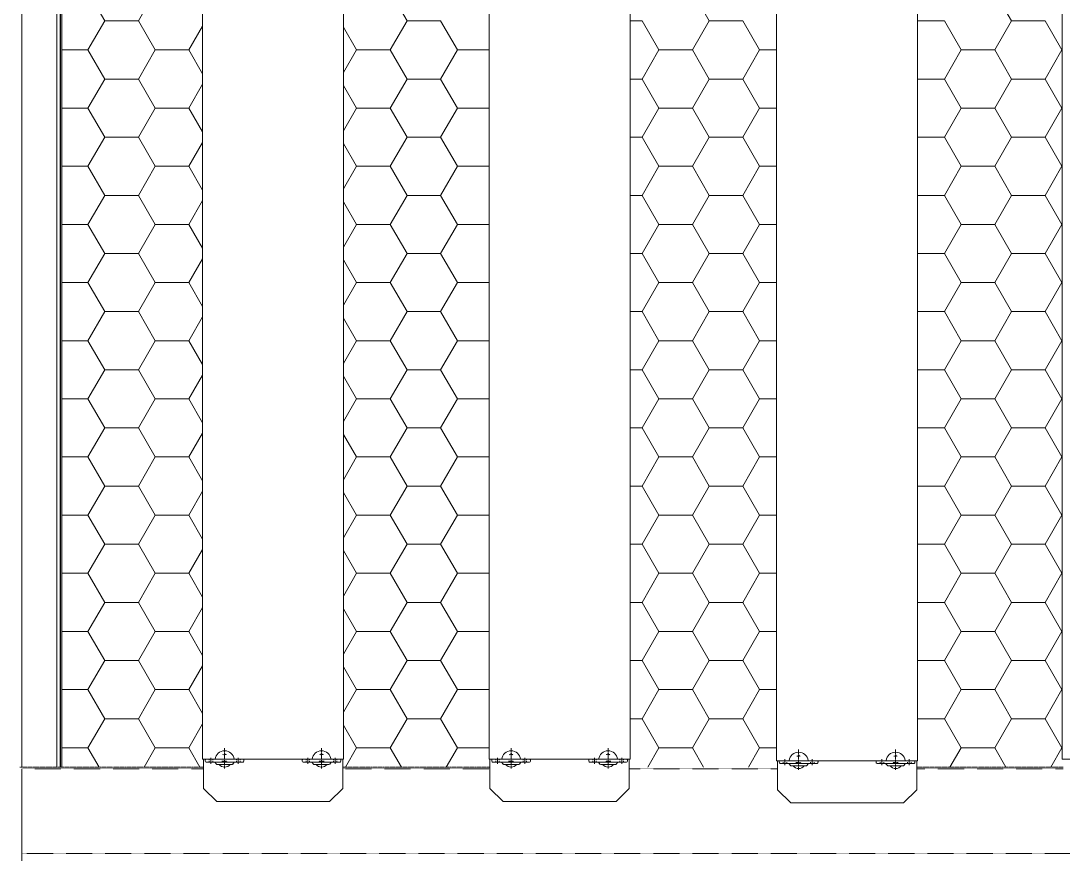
# Model space of a CAD drawing. Header units: millimetres. Extents: x -17070 to 46266, y -291348 to 34996.
# Drawn here: x 20304 to 21487, y 22287 to 23233 of the extents above; entities that cross this region are included whole.
import ezdxf

# ---------------------------------------------------------------- set-up
doc = ezdxf.new("R2010")
doc.units = ezdxf.units.MM
for name, pattern in [('ACISOTGL', [3, 2, -1]), ('CENTER', [2, 1.25, -0.25, 0.25, -0.25]), ('HIDDEN', [0.375, 0.25, -0.125]), ('HIDDENX2', [0.75, 0.5, -0.25])]:
    doc.linetypes.add(name, pattern=pattern)
for name, color, linetype, lineweight in [('AM_0', 7, 'Continuous', 50), ('AM_3', 6, 'ACISOTGL', 9), ('AM_7', 4, 'CENTER', 9)]:
    doc.layers.add(name, color=color, linetype=linetype, lineweight=lineweight)
doc.layers.add('center', color=1, linetype='CENTER')
doc.layers.add('HIDD', color=2, linetype='HIDDENX2')

# ---------------------------------------------------------------- blocks, each defined once
blk = doc.blocks.new('3')
at = {"lineweight": 20}
for p, q in [((20305, 24181.6), (20305, 22385.6)), ((20345, 24183.6), (20345, 22385.6)), ((20510.2, 22394.6), (20510.2, 23887.6)), ((20670.2, 22394.6), (20670.2, 23887.6)), ((20835.3, 22394.6), (20835.3, 23887.6)), ((20995.3, 22394.6), (20995.3, 23887.6)), ((21161.5, 22393), (21161.5, 23886)), ((21321.5, 22393), (21321.5, 23886)), ((21485.6, 22394.6), (21485.6, 23887.6)), ((20510.2, 22394.6), (20670.2, 22394.6)), ((20511.2, 22394.6), (20511.2, 22361.6)), ((20669.2, 22394.6), (20669.2, 22361.6)), ((20835.3, 22394.6), (20995.3, 22394.6)), ((20836.3, 22394.6), (20836.3, 22361.6)), ((20994.3, 22394.6), (20994.3, 22361.6)), ((21161.5, 22393), (21321.5, 22393)), ((21162.5, 22393), (21162.5, 22360)), ((21320.5, 22393), (21320.5, 22360)), ((21485.6, 22394.6), (21645.6, 22394.6)), ((20305, 22383.6), (20305, 21808.6)), ((20511.2, 22361.6), (20526.2, 22346.6)), ((20669.2, 22361.6), (20654.2, 22346.6)), ((20836.3, 22361.6), (20851.3, 22346.6)), ((20994.3, 22361.6), (20979.3, 22346.6)), ((21162.5, 22360), (21177.5, 22345)), ((21320.5, 22360), (21305.5, 22345)), ((20305, 22350.6), (20305, 22287.6)), ((20526.2, 22346.6), (20654.2, 22346.6)), ((20851.3, 22346.6), (20979.3, 22346.6)), ((21177.5, 22345), (21305.5, 22345))]:
    blk.add_line(p, q, dxfattribs=at)
at = {"color": 7, "lineweight": 20}
for p, q in [((20345, 22385.6), (20345, 23938.5)), ((20349, 22385.6), (20349, 23927.1)), ((20348.6, 22385.6), (20348.6, 23250.9))]:
    blk.add_line(p, q, dxfattribs=at)
at = {"color": 0, "lineweight": 20}
blk.add_line((20350.5, 23870.7), (20350.5, 22385.6), dxfattribs=at)
at = {"color": 7, "linetype": 'Continuous', "lineweight": 20}
for p, q in [((20399.3, 23232.5), (20380.2, 23265.5)), ((20437.4, 23232.5), (20456.4, 23265.5)), ((20742.2, 23232.5), (20723.1, 23265.5)), ((21085.1, 23232.5), (21066, 23265.5)), ((21428, 23232.5), (21408.9, 23265.5)), ((20380.2, 23199.5), (20399.3, 23232.5)), ((20399.3, 23232.5), (20437.4, 23232.5)), ((20456.4, 23199.5), (20437.4, 23232.5)), ((20494.5, 23199.5), (20510.2, 23226.6)), ((20723.1, 23199.5), (20742.2, 23232.5)), ((20742.2, 23232.5), (20780.3, 23232.5)), ((20799.3, 23199.5), (20780.3, 23232.5)), ((20995.3, 23232.5), (21008.9, 23232.5)), ((21027.9, 23199.5), (21008.9, 23232.5)), ((21066, 23199.5), (21085.1, 23232.5)), ((21085.1, 23232.5), (21123.2, 23232.5)), ((21142.2, 23199.5), (21123.2, 23232.5)), ((21321.5, 23232.5), (21351.8, 23232.5)), ((21370.8, 23199.5), (21351.8, 23232.5)), ((21408.9, 23199.5), (21428, 23232.5)), ((21428, 23232.5), (21466.1, 23232.5)), ((21485.1, 23199.5), (21466.1, 23232.5)), ((20685, 23199.5), (20670.2, 23225.3)), ((20350.5, 23199.5), (20380.2, 23199.5)), ((20399.3, 23166.5), (20380.2, 23199.5)), ((20437.4, 23166.5), (20456.4, 23199.5)), ((20456.4, 23199.5), (20494.5, 23199.5)), ((20510.2, 23172.5), (20494.5, 23199.5)), ((20670.2, 23173.8), (20685, 23199.5)), ((20685, 23199.5), (20723.1, 23199.5)), ((20742.2, 23166.5), (20723.1, 23199.5)), ((20780.3, 23166.5), (20799.3, 23199.5)), ((20799.3, 23199.5), (20835.3, 23199.5)), ((21008.9, 23166.5), (21027.9, 23199.5)), ((21027.9, 23199.5), (21066, 23199.5)), ((21085.1, 23166.5), (21066, 23199.5)), ((21123.2, 23166.5), (21142.2, 23199.5)), ((21142.2, 23199.5), (21161.5, 23199.5)), ((21351.8, 23166.5), (21370.8, 23199.5)), ((21370.8, 23199.5), (21408.9, 23199.5)), ((21428, 23166.5), (21408.9, 23199.5)), ((21466.1, 23166.5), (21485.1, 23199.5)), ((21485.1, 23199.5), (21485.6, 23199.5)), ((20380.2, 23133.5), (20399.3, 23166.5)), ((20399.3, 23166.5), (20437.4, 23166.5)), ((20456.4, 23133.5), (20437.4, 23166.5)), ((20494.5, 23133.5), (20510.2, 23160.6)), ((20685, 23133.5), (20670.2, 23159.3)), ((20723.1, 23133.5), (20742.2, 23166.5)), ((20742.2, 23166.5), (20780.3, 23166.5)), ((20799.3, 23133.5), (20780.3, 23166.5)), ((20995.3, 23166.5), (21008.9, 23166.5)), ((21027.9, 23133.5), (21008.9, 23166.5)), ((21066, 23133.5), (21085.1, 23166.5)), ((21085.1, 23166.5), (21123.2, 23166.5)), ((21142.2, 23133.5), (21123.2, 23166.5)), ((21321.5, 23166.5), (21351.8, 23166.5)), ((21370.8, 23133.5), (21351.8, 23166.5)), ((21408.9, 23133.5), (21428, 23166.5)), ((21428, 23166.5), (21466.1, 23166.5)), ((21485.1, 23133.5), (21466.1, 23166.5)), ((20350.5, 23133.5), (20380.2, 23133.5)), ((20399.3, 23100.5), (20380.2, 23133.5)), ((20437.4, 23100.5), (20456.4, 23133.5)), ((20456.4, 23133.5), (20494.5, 23133.5)), ((20510.2, 23106.5), (20494.5, 23133.5)), ((20670.2, 23107.8), (20685, 23133.5)), ((20685, 23133.5), (20723.1, 23133.5)), ((20742.2, 23100.5), (20723.1, 23133.5)), ((20780.3, 23100.5), (20799.3, 23133.5)), ((20799.3, 23133.5), (20835.3, 23133.5)), ((21008.9, 23100.5), (21027.9, 23133.5)), ((21027.9, 23133.5), (21066, 23133.5)), ((21085.1, 23100.5), (21066, 23133.5)), ((21123.2, 23100.5), (21142.2, 23133.5)), ((21142.2, 23133.5), (21161.5, 23133.5)), ((21351.8, 23100.5), (21370.8, 23133.5)), ((21370.8, 23133.5), (21408.9, 23133.5)), ((21428, 23100.5), (21408.9, 23133.5)), ((21466.1, 23100.5), (21485.1, 23133.5)), ((21485.1, 23133.5), (21485.6, 23133.5)), ((20380.2, 23067.5), (20399.3, 23100.5)), ((20399.3, 23100.5), (20437.4, 23100.5)), ((20456.4, 23067.5), (20437.4, 23100.5)), ((20723.1, 23067.5), (20742.2, 23100.5)), ((20742.2, 23100.5), (20780.3, 23100.5)), ((20799.3, 23067.5), (20780.3, 23100.5)), ((20995.3, 23100.5), (21008.9, 23100.5)), ((21027.9, 23067.5), (21008.9, 23100.5)), ((21066, 23067.5), (21085.1, 23100.5)), ((21085.1, 23100.5), (21123.2, 23100.5)), ((21142.2, 23067.5), (21123.2, 23100.5)), ((21321.5, 23100.5), (21351.8, 23100.5)), ((21370.8, 23067.5), (21351.8, 23100.5)), ((21408.9, 23067.5), (21428, 23100.5)), ((21428, 23100.5), (21466.1, 23100.5)), ((21485.1, 23067.5), (21466.1, 23100.5)), ((20494.5, 23067.5), (20510.2, 23094.6)), ((20685, 23067.5), (20670.2, 23093.3)), ((20350.5, 23067.5), (20380.2, 23067.5)), ((20399.3, 23034.5), (20380.2, 23067.5)), ((20437.4, 23034.5), (20456.4, 23067.5)), ((20456.4, 23067.5), (20494.5, 23067.5)), ((20510.2, 23040.5), (20494.5, 23067.5)), ((20670.2, 23041.8), (20685, 23067.5)), ((20685, 23067.5), (20723.1, 23067.5)), ((20742.2, 23034.5), (20723.1, 23067.5)), ((20780.3, 23034.5), (20799.3, 23067.5)), ((20799.3, 23067.5), (20835.3, 23067.5)), ((21008.9, 23034.5), (21027.9, 23067.5)), ((21027.9, 23067.5), (21066, 23067.5)), ((21085.1, 23034.5), (21066, 23067.5)), ((21123.2, 23034.5), (21142.2, 23067.5)), ((21142.2, 23067.5), (21161.5, 23067.5)), ((21351.8, 23034.5), (21370.8, 23067.5)), ((21370.8, 23067.5), (21408.9, 23067.5)), ((21428, 23034.5), (21408.9, 23067.5)), ((21466.1, 23034.5), (21485.1, 23067.5)), ((21485.1, 23067.5), (21485.6, 23067.5)), ((20380.2, 23001.5), (20399.3, 23034.5)), ((20399.3, 23034.5), (20437.4, 23034.5)), ((20456.4, 23001.5), (20437.4, 23034.5)), ((20494.5, 23001.5), (20510.2, 23028.6)), ((20685, 23001.5), (20670.2, 23027.3)), ((20723.1, 23001.5), (20742.2, 23034.5)), ((20742.2, 23034.5), (20780.3, 23034.5)), ((20799.3, 23001.5), (20780.3, 23034.5)), ((20995.3, 23034.5), (21008.9, 23034.5)), ((21027.9, 23001.5), (21008.9, 23034.5)), ((21066, 23001.5), (21085.1, 23034.5)), ((21085.1, 23034.5), (21123.2, 23034.5)), ((21142.2, 23001.5), (21123.2, 23034.5)), ((21321.5, 23034.5), (21351.8, 23034.5)), ((21370.8, 23001.5), (21351.8, 23034.5)), ((21408.9, 23001.5), (21428, 23034.5)), ((21428, 23034.5), (21466.1, 23034.5)), ((21485.1, 23001.5), (21466.1, 23034.5)), ((20350.5, 23001.5), (20380.2, 23001.5)), ((20399.3, 22968.6), (20380.2, 23001.5)), ((20437.4, 22968.6), (20456.4, 23001.5)), ((20456.4, 23001.5), (20494.5, 23001.5)), ((20510.2, 22974.5), (20494.5, 23001.5)), ((20670.2, 22975.8), (20685, 23001.5)), ((20685, 23001.5), (20723.1, 23001.5)), ((20742.2, 22968.6), (20723.1, 23001.5)), ((20780.3, 22968.6), (20799.3, 23001.5)), ((20799.3, 23001.5), (20835.3, 23001.5)), ((21008.9, 22968.6), (21027.9, 23001.5)), ((21027.9, 23001.5), (21066, 23001.5)), ((21085.1, 22968.6), (21066, 23001.5)), ((21123.2, 22968.6), (21142.2, 23001.5)), ((21142.2, 23001.5), (21161.5, 23001.5)), ((21351.8, 22968.6), (21370.8, 23001.5)), ((21370.8, 23001.5), (21408.9, 23001.5)), ((21428, 22968.6), (21408.9, 23001.5)), ((21466.1, 22968.6), (21485.1, 23001.5)), ((21485.1, 23001.5), (21485.6, 23001.5)), ((20380.2, 22935.6), (20399.3, 22968.6)), ((20399.3, 22968.6), (20437.4, 22968.6)), ((20456.4, 22935.6), (20437.4, 22968.6)), ((20723.1, 22935.6), (20742.2, 22968.6)), ((20742.2, 22968.6), (20780.3, 22968.6)), ((20799.3, 22935.6), (20780.3, 22968.6)), ((20995.3, 22968.6), (21008.9, 22968.6)), ((21027.9, 22935.6), (21008.9, 22968.6)), ((21066, 22935.6), (21085.1, 22968.6)), ((21085.1, 22968.6), (21123.2, 22968.6)), ((21142.2, 22935.6), (21123.2, 22968.6)), ((21321.5, 22968.6), (21351.8, 22968.6)), ((21370.8, 22935.6), (21351.8, 22968.6)), ((21408.9, 22935.6), (21428, 22968.6)), ((21428, 22968.6), (21466.1, 22968.6)), ((21485.1, 22935.6), (21466.1, 22968.6)), ((20494.5, 22935.6), (20510.2, 22962.6)), ((20685, 22935.6), (20670.2, 22961.3)), ((20350.5, 22935.6), (20380.2, 22935.6)), ((20399.3, 22902.6), (20380.2, 22935.6)), ((20437.4, 22902.6), (20456.4, 22935.6)), ((20456.4, 22935.6), (20494.5, 22935.6)), ((20510.2, 22908.5), (20494.5, 22935.6)), ((20670.2, 22909.8), (20685, 22935.6)), ((20685, 22935.6), (20723.1, 22935.6)), ((20742.2, 22902.6), (20723.1, 22935.6)), ((20780.3, 22902.6), (20799.3, 22935.6)), ((20799.3, 22935.6), (20835.3, 22935.6)), ((21008.9, 22902.6), (21027.9, 22935.6)), ((21027.9, 22935.6), (21066, 22935.6)), ((21085.1, 22902.6), (21066, 22935.6)), ((21123.2, 22902.6), (21142.2, 22935.6)), ((21142.2, 22935.6), (21161.5, 22935.6)), ((21351.8, 22902.6), (21370.8, 22935.6)), ((21370.8, 22935.6), (21408.9, 22935.6)), ((21428, 22902.6), (21408.9, 22935.6)), ((21466.1, 22902.6), (21485.1, 22935.6)), ((21485.1, 22935.6), (21485.6, 22935.6)), ((20380.2, 22869.6), (20399.3, 22902.6)), ((20399.3, 22902.6), (20437.4, 22902.6)), ((20456.4, 22869.6), (20437.4, 22902.6)), ((20494.5, 22869.6), (20510.2, 22896.6)), ((20685, 22869.6), (20670.2, 22895.3)), ((20723.1, 22869.6), (20742.2, 22902.6)), ((20742.2, 22902.6), (20780.3, 22902.6)), ((20799.3, 22869.6), (20780.3, 22902.6)), ((20995.3, 22902.6), (21008.9, 22902.6)), ((21027.9, 22869.6), (21008.9, 22902.6)), ((21066, 22869.6), (21085.1, 22902.6)), ((21085.1, 22902.6), (21123.2, 22902.6)), ((21142.2, 22869.6), (21123.2, 22902.6)), ((21321.5, 22902.6), (21351.8, 22902.6)), ((21370.8, 22869.6), (21351.8, 22902.6)), ((21408.9, 22869.6), (21428, 22902.6)), ((21428, 22902.6), (21466.1, 22902.6)), ((21485.1, 22869.6), (21466.1, 22902.6)), ((20350.5, 22869.6), (20380.2, 22869.6)), ((20399.3, 22836.6), (20380.2, 22869.6)), ((20437.4, 22836.6), (20456.4, 22869.6)), ((20456.4, 22869.6), (20494.5, 22869.6)), ((20510.2, 22842.5), (20494.5, 22869.6)), ((20670.2, 22843.8), (20685, 22869.6)), ((20685, 22869.6), (20723.1, 22869.6)), ((20742.2, 22836.6), (20723.1, 22869.6)), ((20780.3, 22836.6), (20799.3, 22869.6)), ((20799.3, 22869.6), (20835.3, 22869.6)), ((21008.9, 22836.6), (21027.9, 22869.6)), ((21027.9, 22869.6), (21066, 22869.6)), ((21085.1, 22836.6), (21066, 22869.6)), ((21123.2, 22836.6), (21142.2, 22869.6)), ((21142.2, 22869.6), (21161.5, 22869.6)), ((21351.8, 22836.6), (21370.8, 22869.6)), ((21370.8, 22869.6), (21408.9, 22869.6)), ((21428, 22836.6), (21408.9, 22869.6)), ((21466.1, 22836.6), (21485.1, 22869.6)), ((21485.1, 22869.6), (21485.6, 22869.6)), ((20380.2, 22803.6), (20399.3, 22836.6)), ((20399.3, 22836.6), (20437.4, 22836.6)), ((20456.4, 22803.6), (20437.4, 22836.6)), ((20723.1, 22803.6), (20742.2, 22836.6)), ((20742.2, 22836.6), (20780.3, 22836.6)), ((20799.3, 22803.6), (20780.3, 22836.6)), ((20995.3, 22836.6), (21008.9, 22836.6)), ((21027.9, 22803.6), (21008.9, 22836.6)), ((21066, 22803.6), (21085.1, 22836.6)), ((21085.1, 22836.6), (21123.2, 22836.6)), ((21142.2, 22803.6), (21123.2, 22836.6)), ((21321.5, 22836.6), (21351.8, 22836.6)), ((21370.8, 22803.6), (21351.8, 22836.6)), ((21408.9, 22803.6), (21428, 22836.6)), ((21428, 22836.6), (21466.1, 22836.6)), ((21485.1, 22803.6), (21466.1, 22836.6)), ((20494.5, 22803.6), (20510.2, 22830.6)), ((20685, 22803.6), (20670.2, 22829.3)), ((20350.5, 22803.6), (20380.2, 22803.6)), ((20399.3, 22770.6), (20380.2, 22803.6)), ((20437.4, 22770.6), (20456.4, 22803.6)), ((20456.4, 22803.6), (20494.5, 22803.6)), ((20510.2, 22776.5), (20494.5, 22803.6)), ((20670.2, 22777.8), (20685, 22803.6)), ((20685, 22803.6), (20723.1, 22803.6)), ((20742.2, 22770.6), (20723.1, 22803.6)), ((20780.3, 22770.6), (20799.3, 22803.6)), ((20799.3, 22803.6), (20835.3, 22803.6)), ((21008.9, 22770.6), (21027.9, 22803.6)), ((21027.9, 22803.6), (21066, 22803.6)), ((21085.1, 22770.6), (21066, 22803.6)), ((21123.2, 22770.6), (21142.2, 22803.6)), ((21142.2, 22803.6), (21161.5, 22803.6)), ((21351.8, 22770.6), (21370.8, 22803.6)), ((21370.8, 22803.6), (21408.9, 22803.6)), ((21428, 22770.6), (21408.9, 22803.6)), ((21466.1, 22770.6), (21485.1, 22803.6)), ((21485.1, 22803.6), (21485.6, 22803.6)), ((20380.2, 22737.6), (20399.3, 22770.6)), ((20399.3, 22770.6), (20437.4, 22770.6)), ((20456.4, 22737.6), (20437.4, 22770.6)), ((20494.5, 22737.6), (20510.2, 22764.7)), ((20723.1, 22737.6), (20742.2, 22770.6)), ((20742.2, 22770.6), (20780.3, 22770.6)), ((20799.3, 22737.6), (20780.3, 22770.6)), ((20995.3, 22770.6), (21008.9, 22770.6)), ((21027.9, 22737.6), (21008.9, 22770.6)), ((21066, 22737.6), (21085.1, 22770.6)), ((21085.1, 22770.6), (21123.2, 22770.6)), ((21142.2, 22737.6), (21123.2, 22770.6)), ((21321.5, 22770.6), (21351.8, 22770.6)), ((21370.8, 22737.6), (21351.8, 22770.6)), ((21408.9, 22737.6), (21428, 22770.6)), ((21428, 22770.6), (21466.1, 22770.6)), ((21485.1, 22737.6), (21466.1, 22770.6)), ((20685, 22737.6), (20670.2, 22763.3)), ((20350.5, 22737.6), (20380.2, 22737.6)), ((20399.3, 22704.6), (20380.2, 22737.6)), ((20437.4, 22704.6), (20456.4, 22737.6)), ((20456.4, 22737.6), (20494.5, 22737.6)), ((20510.2, 22710.5), (20494.5, 22737.6)), ((20670.2, 22711.8), (20685, 22737.6)), ((20685, 22737.6), (20723.1, 22737.6)), ((20742.2, 22704.6), (20723.1, 22737.6)), ((20780.3, 22704.6), (20799.3, 22737.6)), ((20799.3, 22737.6), (20835.3, 22737.6)), ((21008.9, 22704.6), (21027.9, 22737.6)), ((21027.9, 22737.6), (21066, 22737.6)), ((21085.1, 22704.6), (21066, 22737.6)), ((21123.2, 22704.6), (21142.2, 22737.6)), ((21142.2, 22737.6), (21161.5, 22737.6)), ((21351.8, 22704.6), (21370.8, 22737.6)), ((21370.8, 22737.6), (21408.9, 22737.6)), ((21428, 22704.6), (21408.9, 22737.6)), ((21466.1, 22704.6), (21485.1, 22737.6)), ((21485.1, 22737.6), (21485.6, 22737.6)), ((20380.2, 22671.6), (20399.3, 22704.6)), ((20399.3, 22704.6), (20437.4, 22704.6)), ((20456.4, 22671.6), (20437.4, 22704.6)), ((20494.5, 22671.6), (20510.2, 22698.7)), ((20685, 22671.6), (20670.2, 22697.3)), ((20723.1, 22671.6), (20742.2, 22704.6)), ((20742.2, 22704.6), (20780.3, 22704.6)), ((20799.3, 22671.6), (20780.3, 22704.6)), ((20995.3, 22704.6), (21008.9, 22704.6)), ((21027.9, 22671.6), (21008.9, 22704.6)), ((21066, 22671.6), (21085.1, 22704.6)), ((21085.1, 22704.6), (21123.2, 22704.6)), ((21142.2, 22671.6), (21123.2, 22704.6)), ((21321.5, 22704.6), (21351.8, 22704.6)), ((21370.8, 22671.6), (21351.8, 22704.6)), ((21408.9, 22671.6), (21428, 22704.6)), ((21428, 22704.6), (21466.1, 22704.6)), ((21485.1, 22671.6), (21466.1, 22704.6)), ((20350.5, 22671.6), (20380.2, 22671.6)), ((20399.3, 22638.6), (20380.2, 22671.6)), ((20437.4, 22638.6), (20456.4, 22671.6)), ((20456.4, 22671.6), (20494.5, 22671.6)), ((20510.2, 22644.5), (20494.5, 22671.6)), ((20670.2, 22645.8), (20685, 22671.6)), ((20685, 22671.6), (20723.1, 22671.6)), ((20742.2, 22638.6), (20723.1, 22671.6)), ((20780.3, 22638.6), (20799.3, 22671.6)), ((20799.3, 22671.6), (20835.3, 22671.6)), ((21008.9, 22638.6), (21027.9, 22671.6)), ((21027.9, 22671.6), (21066, 22671.6)), ((21085.1, 22638.6), (21066, 22671.6)), ((21123.2, 22638.6), (21142.2, 22671.6)), ((21142.2, 22671.6), (21161.5, 22671.6)), ((21351.8, 22638.6), (21370.8, 22671.6)), ((21370.8, 22671.6), (21408.9, 22671.6)), ((21428, 22638.6), (21408.9, 22671.6)), ((21466.1, 22638.6), (21485.1, 22671.6)), ((21485.1, 22671.6), (21485.6, 22671.6)), ((20380.2, 22605.6), (20399.3, 22638.6)), ((20399.3, 22638.6), (20437.4, 22638.6)), ((20456.4, 22605.6), (20437.4, 22638.6)), ((20723.1, 22605.6), (20742.2, 22638.6)), ((20742.2, 22638.6), (20780.3, 22638.6)), ((20799.3, 22605.6), (20780.3, 22638.6)), ((20995.3, 22638.6), (21008.9, 22638.6)), ((21027.9, 22605.6), (21008.9, 22638.6)), ((21066, 22605.6), (21085.1, 22638.6)), ((21085.1, 22638.6), (21123.2, 22638.6)), ((21142.2, 22605.6), (21123.2, 22638.6)), ((21321.5, 22638.6), (21351.8, 22638.6)), ((21370.8, 22605.6), (21351.8, 22638.6)), ((21408.9, 22605.6), (21428, 22638.6)), ((21428, 22638.6), (21466.1, 22638.6)), ((21485.1, 22605.6), (21466.1, 22638.6)), ((20494.5, 22605.6), (20510.2, 22632.7)), ((20685, 22605.6), (20670.2, 22631.4)), ((20350.5, 22605.6), (20380.2, 22605.6)), ((20399.3, 22572.6), (20380.2, 22605.6)), ((20437.4, 22572.6), (20456.4, 22605.6)), ((20456.4, 22605.6), (20494.5, 22605.6)), ((20510.2, 22578.5), (20494.5, 22605.6)), ((20670.2, 22579.8), (20685, 22605.6)), ((20685, 22605.6), (20723.1, 22605.6)), ((20742.2, 22572.6), (20723.1, 22605.6)), ((20780.3, 22572.6), (20799.3, 22605.6)), ((20799.3, 22605.6), (20835.3, 22605.6)), ((21008.9, 22572.6), (21027.9, 22605.6)), ((21027.9, 22605.6), (21066, 22605.6)), ((21085.1, 22572.6), (21066, 22605.6)), ((21123.2, 22572.6), (21142.2, 22605.6)), ((21142.2, 22605.6), (21161.5, 22605.6)), ((21351.8, 22572.6), (21370.8, 22605.6)), ((21370.8, 22605.6), (21408.9, 22605.6)), ((21428, 22572.6), (21408.9, 22605.6)), ((21466.1, 22572.6), (21485.1, 22605.6)), ((21485.1, 22605.6), (21485.6, 22605.6)), ((20380.2, 22539.6), (20399.3, 22572.6)), ((20399.3, 22572.6), (20437.4, 22572.6)), ((20456.4, 22539.6), (20437.4, 22572.6)), ((20494.5, 22539.6), (20510.2, 22566.7)), ((20685, 22539.6), (20670.2, 22565.4)), ((20723.1, 22539.6), (20742.2, 22572.6)), ((20742.2, 22572.6), (20780.3, 22572.6)), ((20799.3, 22539.6), (20780.3, 22572.6)), ((20995.3, 22572.6), (21008.9, 22572.6)), ((21027.9, 22539.6), (21008.9, 22572.6)), ((21066, 22539.6), (21085.1, 22572.6)), ((21085.1, 22572.6), (21123.2, 22572.6)), ((21142.2, 22539.6), (21123.2, 22572.6)), ((21321.5, 22572.6), (21351.8, 22572.6)), ((21370.8, 22539.6), (21351.8, 22572.6)), ((21408.9, 22539.6), (21428, 22572.6)), ((21428, 22572.6), (21466.1, 22572.6)), ((21485.1, 22539.6), (21466.1, 22572.6)), ((20350.5, 22539.6), (20380.2, 22539.6)), ((20399.3, 22506.6), (20380.2, 22539.6)), ((20437.4, 22506.6), (20456.4, 22539.6)), ((20456.4, 22539.6), (20494.5, 22539.6)), ((20510.2, 22512.5), (20494.5, 22539.6)), ((20670.2, 22513.9), (20685, 22539.6)), ((20685, 22539.6), (20723.1, 22539.6)), ((20742.2, 22506.6), (20723.1, 22539.6)), ((20780.3, 22506.6), (20799.3, 22539.6)), ((20799.3, 22539.6), (20835.3, 22539.6)), ((21008.9, 22506.6), (21027.9, 22539.6)), ((21027.9, 22539.6), (21066, 22539.6)), ((21085.1, 22506.6), (21066, 22539.6)), ((21123.2, 22506.6), (21142.2, 22539.6)), ((21142.2, 22539.6), (21161.5, 22539.6)), ((21351.8, 22506.6), (21370.8, 22539.6)), ((21370.8, 22539.6), (21408.9, 22539.6)), ((21428, 22506.6), (21408.9, 22539.6)), ((21466.1, 22506.6), (21485.1, 22539.6)), ((21485.1, 22539.6), (21485.6, 22539.6)), ((20380.2, 22473.6), (20399.3, 22506.6)), ((20399.3, 22506.6), (20437.4, 22506.6)), ((20456.4, 22473.6), (20437.4, 22506.6)), ((20723.1, 22473.6), (20742.2, 22506.6)), ((20742.2, 22506.6), (20780.3, 22506.6)), ((20799.3, 22473.6), (20780.3, 22506.6)), ((20995.3, 22506.6), (21008.9, 22506.6)), ((21027.9, 22473.6), (21008.9, 22506.6)), ((21066, 22473.6), (21085.1, 22506.6)), ((21085.1, 22506.6), (21123.2, 22506.6)), ((21142.2, 22473.6), (21123.2, 22506.6)), ((21321.5, 22506.6), (21351.8, 22506.6)), ((21370.8, 22473.6), (21351.8, 22506.6)), ((21408.9, 22473.6), (21428, 22506.6)), ((21428, 22506.6), (21466.1, 22506.6)), ((21485.1, 22473.6), (21466.1, 22506.6)), ((20494.5, 22473.6), (20510.2, 22500.7)), ((20685, 22473.6), (20670.2, 22499.4)), ((20350.5, 22473.6), (20380.2, 22473.6)), ((20399.3, 22440.6), (20380.2, 22473.6)), ((20437.4, 22440.6), (20456.4, 22473.6)), ((20456.4, 22473.6), (20494.5, 22473.6)), ((20510.2, 22446.5), (20494.5, 22473.6)), ((20670.2, 22447.9), (20685, 22473.6)), ((20685, 22473.6), (20723.1, 22473.6)), ((20742.2, 22440.6), (20723.1, 22473.6)), ((20780.3, 22440.6), (20799.3, 22473.6)), ((20799.3, 22473.6), (20835.3, 22473.6)), ((21008.9, 22440.6), (21027.9, 22473.6)), ((21027.9, 22473.6), (21066, 22473.6)), ((21085.1, 22440.6), (21066, 22473.6)), ((21123.2, 22440.6), (21142.2, 22473.6)), ((21142.2, 22473.6), (21161.5, 22473.6)), ((21351.8, 22440.6), (21370.8, 22473.6)), ((21370.8, 22473.6), (21408.9, 22473.6)), ((21428, 22440.6), (21408.9, 22473.6)), ((21466.1, 22440.6), (21485.1, 22473.6)), ((21485.1, 22473.6), (21485.6, 22473.6)), ((20380.2, 22407.6), (20399.3, 22440.6)), ((20399.3, 22440.6), (20437.4, 22440.6)), ((20456.4, 22407.6), (20437.4, 22440.6)), ((20494.5, 22407.6), (20510.2, 22434.7)), ((20723.1, 22407.6), (20742.2, 22440.6)), ((20742.2, 22440.6), (20780.3, 22440.6)), ((20799.3, 22407.6), (20780.3, 22440.6)), ((20995.3, 22440.6), (21008.9, 22440.6)), ((21027.9, 22407.6), (21008.9, 22440.6)), ((21066, 22407.6), (21085.1, 22440.6)), ((21085.1, 22440.6), (21123.2, 22440.6)), ((21142.2, 22407.6), (21123.2, 22440.6)), ((21321.5, 22440.6), (21351.8, 22440.6)), ((21370.8, 22407.6), (21351.8, 22440.6)), ((21408.9, 22407.6), (21428, 22440.6)), ((21428, 22440.6), (21466.1, 22440.6)), ((21485.1, 22407.6), (21466.1, 22440.6)), ((20685, 22407.6), (20670.2, 22433.4)), ((20350.5, 22407.6), (20380.2, 22407.6)), ((20392.9, 22385.6), (20380.2, 22407.6)), ((20443.8, 22385.6), (20456.4, 22407.6)), ((20456.4, 22407.6), (20494.5, 22407.6)), ((20507.2, 22385.6), (20494.5, 22407.6)), ((20672.4, 22385.6), (20685, 22407.6)), ((20685, 22407.6), (20723.1, 22407.6)), ((20735.8, 22385.6), (20723.1, 22407.6)), ((20786.7, 22385.6), (20799.3, 22407.6)), ((20799.3, 22407.6), (20835.3, 22407.6)), ((21015.3, 22385.6), (21027.9, 22407.6)), ((21027.9, 22407.6), (21066, 22407.6)), ((21078.7, 22385.6), (21066, 22407.6)), ((21129.6, 22385.6), (21142.2, 22407.6)), ((21142.2, 22407.6), (21161.5, 22407.6)), ((21358.2, 22385.6), (21370.8, 22407.6)), ((21370.8, 22407.6), (21408.9, 22407.6)), ((21421.6, 22385.6), (21408.9, 22407.6)), ((21472.5, 22385.6), (21485.1, 22407.6)), ((21485.1, 22407.6), (21485.6, 22407.6))]:
    blk.add_line(p, q, dxfattribs=at)
for points in [[(20513.2, 22392.9, 0.414214), (20514.8, 22391.3), (20555.6, 22391.3, 0.414214), (20557.2, 22392.9), (20557.2, 22393.7, 0.414214), (20556.3, 22394.6), (20514.1, 22394.6, 0.414214), (20513.2, 22393.7)], [(20667.2, 22392.9, -0.414214), (20665.6, 22391.3), (20624.8, 22391.3, -0.414214), (20623.2, 22392.9), (20623.2, 22393.7, -0.414214), (20624.1, 22394.6), (20666.3, 22394.6, -0.414214), (20667.2, 22393.7)], [(20838.3, 22392.9, 0.414214), (20839.9, 22391.3), (20880.7, 22391.3, 0.414214), (20882.3, 22392.9), (20882.3, 22393.7, 0.414214), (20881.4, 22394.6), (20839.2, 22394.6, 0.414214), (20838.3, 22393.7)], [(20992.3, 22392.9, -0.414214), (20990.7, 22391.3), (20949.9, 22391.3, -0.414214), (20948.3, 22392.9), (20948.3, 22393.7, -0.414214), (20949.2, 22394.6), (20991.4, 22394.6, -0.414214), (20992.3, 22393.7)], [(21164.5, 22391.3, 0.414214), (21166.1, 22389.7), (21206.9, 22389.7, 0.414214), (21208.5, 22391.3), (21208.5, 22392.1, 0.414214), (21207.6, 22393), (21165.4, 22393, 0.414214), (21164.5, 22392.1)], [(21318.5, 22391.3, -0.414214), (21316.9, 22389.7), (21276.1, 22389.7, -0.414214), (21274.5, 22391.3), (21274.5, 22392.1, -0.414214), (21275.4, 22393), (21317.6, 22393, -0.414214), (21318.5, 22392.1)]]:
    blk.add_lwpolyline(points, format="xyb", close=True, dxfattribs=at)
at = {"layer": 'AM_0', "lineweight": 20}
for points in [[(20523.9, 22391.3, -0.228571), (20524.3, 22391.2), (20525.9, 22389.2, 0.228571), (20526.8, 22388.7), (20543.6, 22388.7, 0.228571), (20544.4, 22389.2), (20546, 22391.2, -0.228571), (20546.4, 22391.3)], [(20656.4, 22391.3, 0.228571), (20656, 22391.2), (20654.4, 22389.2, -0.228571), (20653.6, 22388.7), (20636.8, 22388.7, -0.228571), (20635.9, 22389.2), (20634.3, 22391.2, 0.228571), (20633.9, 22391.3)], [(20849.1, 22391.3, -0.228571), (20849.5, 22391.2), (20851.1, 22389.2, 0.228571), (20851.9, 22388.7), (20868.7, 22388.7, 0.228571), (20869.6, 22389.2), (20871.2, 22391.2, -0.228571), (20871.6, 22391.3)], [(20981.6, 22391.3, 0.228571), (20981.2, 22391.2), (20979.6, 22389.2, -0.228571), (20978.7, 22388.7), (20961.9, 22388.7, -0.228571), (20961.1, 22389.2), (20959.5, 22391.2, 0.228571), (20959.1, 22391.3)], [(21175.2, 22389.7, -0.228571), (21175.6, 22389.6), (21177.2, 22387.6, 0.228571), (21178.1, 22387.1), (21194.9, 22387.1, 0.228571), (21195.7, 22387.6), (21197.3, 22389.6, -0.228571), (21197.7, 22389.7)], [(21307.7, 22389.7, 0.228571), (21307.3, 22389.6), (21305.7, 22387.6, -0.228571), (21304.9, 22387.1), (21288.1, 22387.1, -0.228571), (21287.2, 22387.6), (21285.6, 22389.6, 0.228571), (21285.2, 22389.7)]]:
    blk.add_lwpolyline(points, format="xyb", dxfattribs=at)
for centre, radius, start, end in [((20535.2, 22393.4), 10.8, 6.7772, 173.2228), ((20645.2, 22393.4), 10.8, 6.7772, 173.2228), ((20860.3, 22393.4), 10.8, 6.7772, 173.2228), ((20970.3, 22393.4), 10.8, 6.7772, 173.2228), ((21186.5, 22391.8), 10.8, 6.7772, 173.2228), ((21296.5, 22391.8), 10.8, 6.7772, 173.2228), ((20535.2, 22393.6), 7.94, 217.5497, 322.4503), ((20645.2, 22393.6), 7.94, 217.5497, 322.4503), ((20860.3, 22393.6), 7.94, 217.5497, 322.4503), ((20970.3, 22393.6), 7.94, 217.5497, 322.4503), ((21186.5, 22392), 7.94, 217.5497, 322.4503), ((21296.5, 22392), 7.94, 217.5497, 322.4503)]:
    blk.add_arc(centre, radius, start, end, dxfattribs=at)
at = {"layer": 'AM_3', "lineweight": 20}
for p, q in [((20534.9, 22399.9), (20534.9, 22401.1)), ((20535.4, 22399.9), (20535.4, 22401.1)), ((20644.9, 22399.9), (20644.9, 22401.1)), ((20645.4, 22399.9), (20645.4, 22401.1)), ((20860.1, 22399.9), (20860.1, 22401.1)), ((20860.6, 22399.9), (20860.6, 22401.1)), ((20970.1, 22399.9), (20970.1, 22401.1)), ((20970.6, 22399.9), (20970.6, 22401.1)), ((21186.2, 22398.3), (21186.2, 22399.5)), ((21186.7, 22398.3), (21186.7, 22399.5)), ((21296.2, 22398.3), (21296.2, 22399.5)), ((21296.7, 22398.3), (21296.7, 22399.5)), ((20517.7, 22391), (20517.7, 22394.6)), ((20521.7, 22391), (20521.7, 22394.6)), ((20548.7, 22391), (20548.7, 22394.6)), ((20552.7, 22391), (20552.7, 22394.6)), ((20627.7, 22391), (20627.7, 22394.6)), ((20631.7, 22391), (20631.7, 22394.6)), ((20658.7, 22391), (20658.7, 22394.6)), ((20662.7, 22391), (20662.7, 22394.6)), ((20842.8, 22391), (20842.8, 22394.6)), ((20846.8, 22391), (20846.8, 22394.6)), ((20873.8, 22391), (20873.8, 22394.6)), ((20877.8, 22391), (20877.8, 22394.6)), ((20952.8, 22391), (20952.8, 22394.6)), ((20956.8, 22391), (20956.8, 22394.6)), ((20983.8, 22391), (20983.8, 22394.6)), ((20987.8, 22391), (20987.8, 22394.6)), ((21169, 22389.4), (21169, 22393)), ((21173, 22389.4), (21173, 22393)), ((21200, 22389.4), (21200, 22393)), ((21204, 22389.4), (21204, 22393)), ((21279, 22389.4), (21279, 22393)), ((21283, 22389.4), (21283, 22393)), ((21310, 22389.4), (21310, 22393)), ((21314, 22389.4), (21314, 22393))]:
    blk.add_line(p, q, dxfattribs=at)
for centre in [(20535.2, 22390.4), (20645.2, 22390.4), (20860.3, 22390.4), (20970.3, 22390.4), (21186.5, 22388.8), (21296.5, 22388.8)]:
    blk.add_arc(centre, 9.57, 78.69, 101.31, dxfattribs=at)
at = {"layer": 'AM_7', "lineweight": 20}
for p, q in [((20535.2, 22384.3), (20535.2, 22407.3)), ((20645.2, 22384.3), (20645.2, 22407.3)), ((20860.3, 22384.3), (20860.3, 22407.3)), ((20970.3, 22384.3), (20970.3, 22407.3)), ((21186.5, 22382.7), (21186.5, 22405.7)), ((21296.5, 22382.7), (21296.5, 22405.7)), ((20519.7, 22389.4), (20519.7, 22396.2)), ((20532.1, 22392.4), (20538.2, 22392.4)), ((20550.7, 22389.4), (20550.7, 22396.2)), ((20629.7, 22389.4), (20629.7, 22396.2)), ((20648.2, 22392.4), (20642.1, 22392.4)), ((20660.7, 22389.4), (20660.7, 22396.2)), ((20844.8, 22389.4), (20844.8, 22396.2)), ((20857.3, 22392.4), (20863.4, 22392.4)), ((20875.8, 22389.4), (20875.8, 22396.2)), ((20954.8, 22389.4), (20954.8, 22396.2)), ((20973.4, 22392.4), (20967.3, 22392.4)), ((20985.8, 22389.4), (20985.8, 22396.2)), ((21171, 22387.8), (21171, 22394.6)), ((21183.4, 22390.8), (21189.5, 22390.8)), ((21202, 22387.8), (21202, 22394.6)), ((21281, 22387.8), (21281, 22394.6)), ((21299.5, 22390.8), (21293.4, 22390.8)), ((21312, 22387.8), (21312, 22394.6))]:
    blk.add_line(p, q, dxfattribs=at)
at = {"layer": 'center', "lineweight": 20}
for p, q in [((20511.2, 22385.6), (20303, 22385.6)), ((20836.3, 22385.6), (20669.2, 22385.6)), ((21486.6, 22385.6), (21320.5, 22385.6))]:
    blk.add_line(p, q, dxfattribs=at)
at = {"layer": 'HIDD', "linetype": 'HIDDEN', "lineweight": 20}
for p, q in [((20511.2, 22383.6), (20305, 22383.6)), ((20305, 22383.6), (20305, 22287.6)), ((20836.3, 22383.6), (20669.2, 22383.6)), ((21162.5, 22383.6), (20994.3, 22383.6)), ((21486.6, 22383.6), (21320.5, 22383.6)), ((20305, 22287.6), (22501, 22287.6))]:
    blk.add_line(p, q, dxfattribs=at)

msp = doc.modelspace()

# ---------------------------------------------------------------- block references
msp.add_blockref('3', (0, 0))

doc.saveas('drawing.dxf')
